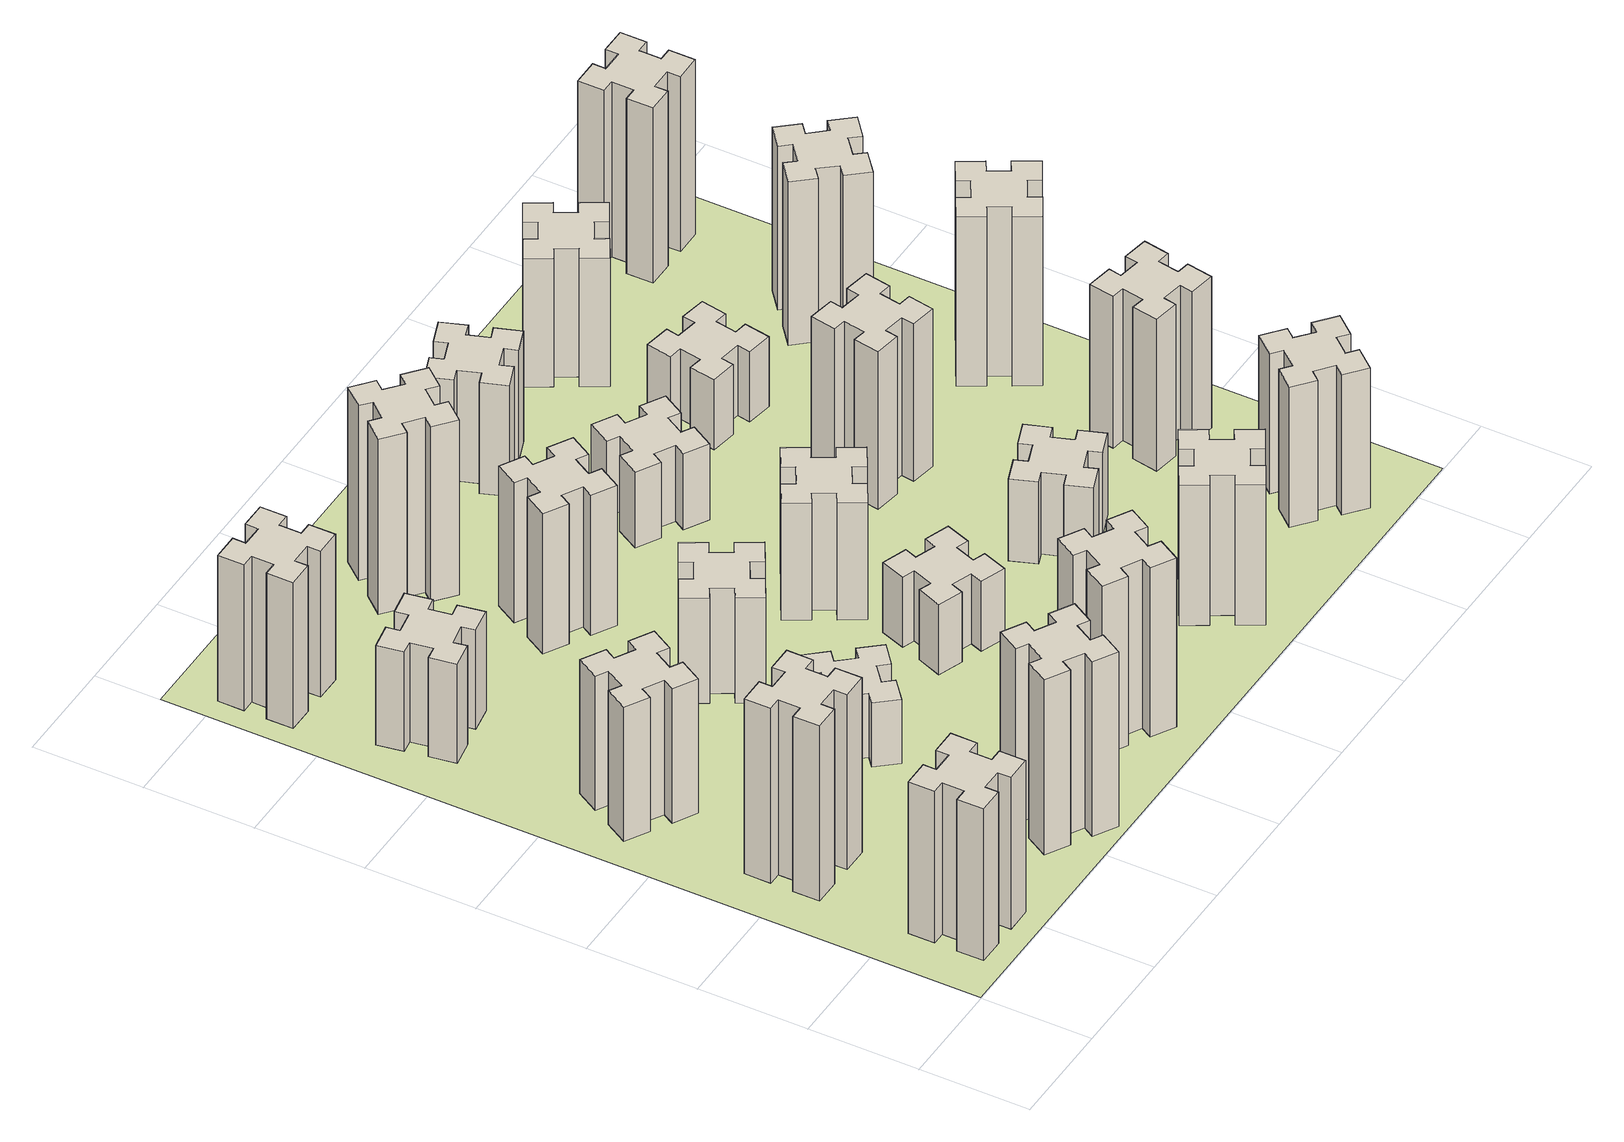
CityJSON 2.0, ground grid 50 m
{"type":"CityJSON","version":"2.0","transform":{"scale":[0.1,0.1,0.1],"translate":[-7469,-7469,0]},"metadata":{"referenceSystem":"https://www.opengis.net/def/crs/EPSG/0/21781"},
"CityObjects":{
"building1":{"type":"Building","attributes":{"class":"1000","function":"1000","usage":"1000","yearOfConstruction":2016,"roofType":"1000","measuredHeight":78,"storeysAboveGround":30,"storeysBelowGround":0},"geometry":[{"type":"Solid","lod":"1","boundaries":[[[[0,1,2,3,4,5,6,7,8,9,10,11,12,13,14,15,16,17,18,19]],[[17,16,20,21]],[[16,15,22,20]],[[15,14,23,22]],[[14,13,24,23]],[[13,12,25,24]],[[12,11,26,25]],[[11,10,27,26]],[[10,9,28,27]],[[9,8,29,28]],[[8,7,30,29]],[[7,6,31,30]],[[6,5,32,31]],[[5,4,33,32]],[[4,3,34,33]],[[3,2,35,34]],[[2,1,36,35]],[[1,0,37,36]],[[0,19,38,37]],[[19,18,39,38]],[[18,17,21,39]],[[24,25,26,27,28,29,30,31,32,33,34,35,36,37,38,39,21,20,22,23]]]]}]},
"building2":{"type":"Building","attributes":{"class":"1000","function":"1000","usage":"1000","yearOfConstruction":2016,"roofType":"1000","measuredHeight":90,"storeysAboveGround":30,"storeysBelowGround":0},"geometry":[{"type":"Solid","lod":"1","boundaries":[[[[40,41,42,43,44,45,46,47,48,49,50,51,52,53,54,55,56,57,58,59]],[[57,56,60,61]],[[56,55,62,60]],[[55,54,63,62]],[[54,53,64,63]],[[53,52,65,64]],[[52,51,66,65]],[[51,50,67,66]],[[50,49,68,67]],[[49,48,69,68]],[[48,47,70,69]],[[47,46,71,70]],[[46,45,72,71]],[[45,44,73,72]],[[44,43,74,73]],[[43,42,75,74]],[[42,41,76,75]],[[41,40,77,76]],[[40,59,78,77]],[[59,58,79,78]],[[58,57,61,79]],[[64,65,66,67,68,69,70,71,72,73,74,75,76,77,78,79,61,60,62,63]]]]}]},
"building3":{"type":"Building","attributes":{"class":"1000","function":"1000","usage":"1000","yearOfConstruction":2016,"roofType":"1000","measuredHeight":69,"storeysAboveGround":30,"storeysBelowGround":0},"geometry":[{"type":"Solid","lod":"1","boundaries":[[[[80,81,82,83,84,85,86,87,88,89,90,91,92,93,94,95,96,97,98,99]],[[97,96,100,101]],[[96,95,102,100]],[[95,94,103,102]],[[94,93,104,103]],[[93,92,105,104]],[[92,91,106,105]],[[91,90,107,106]],[[90,89,108,107]],[[89,88,109,108]],[[88,87,110,109]],[[87,86,111,110]],[[86,85,112,111]],[[85,84,113,112]],[[84,83,114,113]],[[83,82,115,114]],[[82,81,116,115]],[[81,80,117,116]],[[80,99,118,117]],[[99,98,119,118]],[[98,97,101,119]],[[104,105,106,107,108,109,110,111,112,113,114,115,116,117,118,119,101,100,102,103]]]]}]},
"building4":{"type":"Building","attributes":{"class":"1000","function":"1000","usage":"1000","yearOfConstruction":2016,"roofType":"1000","measuredHeight":51,"storeysAboveGround":30,"storeysBelowGround":0},"geometry":[{"type":"Solid","lod":"1","boundaries":[[[[120,121,122,123,124,125,126,127,128,129,130,131,132,133,134,135,136,137,138,139]],[[137,136,140,141]],[[136,135,142,140]],[[135,134,143,142]],[[134,133,144,143]],[[133,132,145,144]],[[132,131,146,145]],[[131,130,147,146]],[[130,129,148,147]],[[129,128,149,148]],[[128,127,150,149]],[[127,126,151,150]],[[126,125,152,151]],[[125,124,153,152]],[[124,123,154,153]],[[123,122,155,154]],[[122,121,156,155]],[[121,120,157,156]],[[120,139,158,157]],[[139,138,159,158]],[[138,137,141,159]],[[144,145,146,147,148,149,150,151,152,153,154,155,156,157,158,159,141,140,142,143]]]]}]},
"building5":{"type":"Building","attributes":{"class":"1000","function":"1000","usage":"1000","yearOfConstruction":2016,"roofType":"1000","measuredHeight":90,"storeysAboveGround":30,"storeysBelowGround":0},"geometry":[{"type":"Solid","lod":"1","boundaries":[[[[160,161,162,163,164,165,166,167,168,169,170,171,172,173,174,175,176,177,178,179]],[[177,176,180,181]],[[176,175,182,180]],[[175,174,183,182]],[[174,173,184,183]],[[173,172,185,184]],[[172,171,186,185]],[[171,170,187,186]],[[170,169,188,187]],[[169,168,189,188]],[[168,167,190,189]],[[167,166,191,190]],[[166,165,192,191]],[[165,164,193,192]],[[164,163,194,193]],[[163,162,195,194]],[[162,161,196,195]],[[161,160,197,196]],[[160,179,198,197]],[[179,178,199,198]],[[178,177,181,199]],[[184,185,186,187,188,189,190,191,192,193,194,195,196,197,198,199,181,180,182,183]]]]}]},
"building6":{"type":"Building","attributes":{"class":"1000","function":"1000","usage":"1000","yearOfConstruction":2016,"roofType":"1000","measuredHeight":75,"storeysAboveGround":30,"storeysBelowGround":0},"geometry":[{"type":"Solid","lod":"1","boundaries":[[[[200,201,202,203,204,205,206,207,208,209,210,211,212,213,214,215,216,217,218,219]],[[217,216,220,221]],[[216,215,222,220]],[[215,214,223,222]],[[214,213,224,223]],[[213,212,225,224]],[[212,211,226,225]],[[211,210,227,226]],[[210,209,228,227]],[[209,208,229,228]],[[208,207,230,229]],[[207,206,231,230]],[[206,205,232,231]],[[205,204,233,232]],[[204,203,234,233]],[[203,202,235,234]],[[202,201,236,235]],[[201,200,237,236]],[[200,219,238,237]],[[219,218,239,238]],[[218,217,221,239]],[[224,225,226,227,228,229,230,231,232,233,234,235,236,237,238,239,221,220,222,223]]]]}]},
"building7":{"type":"Building","attributes":{"class":"1000","function":"1000","usage":"1000","yearOfConstruction":2016,"roofType":"1000","measuredHeight":33,"storeysAboveGround":30,"storeysBelowGround":0},"geometry":[{"type":"Solid","lod":"1","boundaries":[[[[240,241,242,243,244,245,246,247,248,249,250,251,252,253,254,255,256,257,258,259]],[[257,256,260,261]],[[256,255,262,260]],[[255,254,263,262]],[[254,253,264,263]],[[253,252,265,264]],[[252,251,266,265]],[[251,250,267,266]],[[250,249,268,267]],[[249,248,269,268]],[[248,247,270,269]],[[247,246,271,270]],[[246,245,272,271]],[[245,244,273,272]],[[244,243,274,273]],[[243,242,275,274]],[[242,241,276,275]],[[241,240,277,276]],[[240,259,278,277]],[[259,258,279,278]],[[258,257,261,279]],[[264,265,266,267,268,269,270,271,272,273,274,275,276,277,278,279,261,260,262,263]]]]}]},
"building8":{"type":"Building","attributes":{"class":"1000","function":"1000","usage":"1000","yearOfConstruction":2016,"roofType":"1000","measuredHeight":54,"storeysAboveGround":30,"storeysBelowGround":0},"geometry":[{"type":"Solid","lod":"1","boundaries":[[[[280,281,282,283,284,285,286,287,288,289,290,291,292,293,294,295,296,297,298,299]],[[297,296,300,301]],[[296,295,302,300]],[[295,294,303,302]],[[294,293,304,303]],[[293,292,305,304]],[[292,291,306,305]],[[291,290,307,306]],[[290,289,308,307]],[[289,288,309,308]],[[288,287,310,309]],[[287,286,311,310]],[[286,285,312,311]],[[285,284,313,312]],[[284,283,314,313]],[[283,282,315,314]],[[282,281,316,315]],[[281,280,317,316]],[[280,299,318,317]],[[299,298,319,318]],[[298,297,301,319]],[[304,305,306,307,308,309,310,311,312,313,314,315,316,317,318,319,301,300,302,303]]]]}]},
"building9":{"type":"Building","attributes":{"class":"1000","function":"1000","usage":"1000","yearOfConstruction":2016,"roofType":"1000","measuredHeight":87,"storeysAboveGround":30,"storeysBelowGround":0},"geometry":[{"type":"Solid","lod":"1","boundaries":[[[[320,321,322,323,324,325,326,327,328,329,330,331,332,333,334,335,336,337,338,339]],[[337,336,340,341]],[[336,335,342,340]],[[335,334,343,342]],[[334,333,344,343]],[[333,332,345,344]],[[332,331,346,345]],[[331,330,347,346]],[[330,329,348,347]],[[329,328,349,348]],[[328,327,350,349]],[[327,326,351,350]],[[326,325,352,351]],[[325,324,353,352]],[[324,323,354,353]],[[323,322,355,354]],[[322,321,356,355]],[[321,320,357,356]],[[320,339,358,357]],[[339,338,359,358]],[[338,337,341,359]],[[344,345,346,347,348,349,350,351,352,353,354,355,356,357,358,359,341,340,342,343]]]]}]},
"building10":{"type":"Building","attributes":{"class":"1000","function":"1000","usage":"1000","yearOfConstruction":2016,"roofType":"1000","measuredHeight":72,"storeysAboveGround":30,"storeysBelowGround":0},"geometry":[{"type":"Solid","lod":"1","boundaries":[[[[360,361,362,363,364,365,366,367,368,369,370,371,372,373,374,375,376,377,378,379]],[[377,376,380,381]],[[376,375,382,380]],[[375,374,383,382]],[[374,373,384,383]],[[373,372,385,384]],[[372,371,386,385]],[[371,370,387,386]],[[370,369,388,387]],[[369,368,389,388]],[[368,367,390,389]],[[367,366,391,390]],[[366,365,392,391]],[[365,364,393,392]],[[364,363,394,393]],[[363,362,395,394]],[[362,361,396,395]],[[361,360,397,396]],[[360,379,398,397]],[[379,378,399,398]],[[378,377,381,399]],[[384,385,386,387,388,389,390,391,392,393,394,395,396,397,398,399,381,380,382,383]]]]}]},
"building11":{"type":"Building","attributes":{"class":"1000","function":"1000","usage":"1000","yearOfConstruction":2016,"roofType":"1000","measuredHeight":90,"storeysAboveGround":30,"storeysBelowGround":0},"geometry":[{"type":"Solid","lod":"1","boundaries":[[[[400,401,402,403,404,405,406,407,408,409,410,411,412,413,414,415,416,417,418,419]],[[417,416,420,421]],[[416,415,422,420]],[[415,414,423,422]],[[414,413,424,423]],[[413,412,425,424]],[[412,411,426,425]],[[411,410,427,426]],[[410,409,428,427]],[[409,408,429,428]],[[408,407,430,429]],[[407,406,431,430]],[[406,405,432,431]],[[405,404,433,432]],[[404,403,434,433]],[[403,402,435,434]],[[402,401,436,435]],[[401,400,437,436]],[[400,419,438,437]],[[419,418,439,438]],[[418,417,421,439]],[[424,425,426,427,428,429,430,431,432,433,434,435,436,437,438,439,421,420,422,423]]]]}]},
"building12":{"type":"Building","attributes":{"class":"1000","function":"1000","usage":"1000","yearOfConstruction":2016,"roofType":"1000","measuredHeight":36,"storeysAboveGround":30,"storeysBelowGround":0},"geometry":[{"type":"Solid","lod":"1","boundaries":[[[[440,441,442,443,444,445,446,447,448,449,450,451,452,453,454,455,456,457,458,459]],[[457,456,460,461]],[[456,455,462,460]],[[455,454,463,462]],[[454,453,464,463]],[[453,452,465,464]],[[452,451,466,465]],[[451,450,467,466]],[[450,449,468,467]],[[449,448,469,468]],[[448,447,470,469]],[[447,446,471,470]],[[446,445,472,471]],[[445,444,473,472]],[[444,443,474,473]],[[443,442,475,474]],[[442,441,476,475]],[[441,440,477,476]],[[440,459,478,477]],[[459,458,479,478]],[[458,457,461,479]],[[464,465,466,467,468,469,470,471,472,473,474,475,476,477,478,479,461,460,462,463]]]]}]},
"building13":{"type":"Building","attributes":{"class":"1000","function":"1000","usage":"1000","yearOfConstruction":2016,"roofType":"1000","measuredHeight":60,"storeysAboveGround":30,"storeysBelowGround":0},"geometry":[{"type":"Solid","lod":"1","boundaries":[[[[480,481,482,483,484,485,486,487,488,489,490,491,492,493,494,495,496,497,498,499]],[[497,496,500,501]],[[496,495,502,500]],[[495,494,503,502]],[[494,493,504,503]],[[493,492,505,504]],[[492,491,506,505]],[[491,490,507,506]],[[490,489,508,507]],[[489,488,509,508]],[[488,487,510,509]],[[487,486,511,510]],[[486,485,512,511]],[[485,484,513,512]],[[484,483,514,513]],[[483,482,515,514]],[[482,481,516,515]],[[481,480,517,516]],[[480,499,518,517]],[[499,498,519,518]],[[498,497,501,519]],[[504,505,506,507,508,509,510,511,512,513,514,515,516,517,518,519,501,500,502,503]]]]}]},
"building14":{"type":"Building","attributes":{"class":"1000","function":"1000","usage":"1000","yearOfConstruction":2016,"roofType":"1000","measuredHeight":72,"storeysAboveGround":30,"storeysBelowGround":0},"geometry":[{"type":"Solid","lod":"1","boundaries":[[[[520,521,522,523,524,525,526,527,528,529,530,531,532,533,534,535,536,537,538,539]],[[537,536,540,541]],[[536,535,542,540]],[[535,534,543,542]],[[534,533,544,543]],[[533,532,545,544]],[[532,531,546,545]],[[531,530,547,546]],[[530,529,548,547]],[[529,528,549,548]],[[528,527,550,549]],[[527,526,551,550]],[[526,525,552,551]],[[525,524,553,552]],[[524,523,554,553]],[[523,522,555,554]],[[522,521,556,555]],[[521,520,557,556]],[[520,539,558,557]],[[539,538,559,558]],[[538,537,541,559]],[[544,545,546,547,548,549,550,551,552,553,554,555,556,557,558,559,541,540,542,543]]]]}]},
"building15":{"type":"Building","attributes":{"class":"1000","function":"1000","usage":"1000","yearOfConstruction":2016,"roofType":"1000","measuredHeight":39,"storeysAboveGround":30,"storeysBelowGround":0},"geometry":[{"type":"Solid","lod":"1","boundaries":[[[[560,561,562,563,564,565,566,567,568,569,570,571,572,573,574,575,576,577,578,579]],[[577,576,580,581]],[[576,575,582,580]],[[575,574,583,582]],[[574,573,584,583]],[[573,572,585,584]],[[572,571,586,585]],[[571,570,587,586]],[[570,569,588,587]],[[569,568,589,588]],[[568,567,590,589]],[[567,566,591,590]],[[566,565,592,591]],[[565,564,593,592]],[[564,563,594,593]],[[563,562,595,594]],[[562,561,596,595]],[[561,560,597,596]],[[560,579,598,597]],[[579,578,599,598]],[[578,577,581,599]],[[584,585,586,587,588,589,590,591,592,593,594,595,596,597,598,599,581,580,582,583]]]]}]},
"building16":{"type":"Building","attributes":{"class":"1000","function":"1000","usage":"1000","yearOfConstruction":2016,"roofType":"1000","measuredHeight":57,"storeysAboveGround":30,"storeysBelowGround":0},"geometry":[{"type":"Solid","lod":"1","boundaries":[[[[600,601,602,603,604,605,606,607,608,609,610,611,612,613,614,615,616,617,618,619]],[[617,616,620,621]],[[616,615,622,620]],[[615,614,623,622]],[[614,613,624,623]],[[613,612,625,624]],[[612,611,626,625]],[[611,610,627,626]],[[610,609,628,627]],[[609,608,629,628]],[[608,607,630,629]],[[607,606,631,630]],[[606,605,632,631]],[[605,604,633,632]],[[604,603,634,633]],[[603,602,635,634]],[[602,601,636,635]],[[601,600,637,636]],[[600,619,638,637]],[[619,618,639,638]],[[618,617,621,639]],[[624,625,626,627,628,629,630,631,632,633,634,635,636,637,638,639,621,620,622,623]]]]}]},
"building17":{"type":"Building","attributes":{"class":"1000","function":"1000","usage":"1000","yearOfConstruction":2016,"roofType":"1000","measuredHeight":42,"storeysAboveGround":30,"storeysBelowGround":0},"geometry":[{"type":"Solid","lod":"1","boundaries":[[[[640,641,642,643,644,645,646,647,648,649,650,651,652,653,654,655,656,657,658,659]],[[657,656,660,661]],[[656,655,662,660]],[[655,654,663,662]],[[654,653,664,663]],[[653,652,665,664]],[[652,651,666,665]],[[651,650,667,666]],[[650,649,668,667]],[[649,648,669,668]],[[648,647,670,669]],[[647,646,671,670]],[[646,645,672,671]],[[645,644,673,672]],[[644,643,674,673]],[[643,642,675,674]],[[642,641,676,675]],[[641,640,677,676]],[[640,659,678,677]],[[659,658,679,678]],[[658,657,661,679]],[[664,665,666,667,668,669,670,671,672,673,674,675,676,677,678,679,661,660,662,663]]]]}]},
"building18":{"type":"Building","attributes":{"class":"1000","function":"1000","usage":"1000","yearOfConstruction":2016,"roofType":"1000","measuredHeight":81,"storeysAboveGround":30,"storeysBelowGround":0},"geometry":[{"type":"Solid","lod":"1","boundaries":[[[[680,681,682,683,684,685,686,687,688,689,690,691,692,693,694,695,696,697,698,699]],[[697,696,700,701]],[[696,695,702,700]],[[695,694,703,702]],[[694,693,704,703]],[[693,692,705,704]],[[692,691,706,705]],[[691,690,707,706]],[[690,689,708,707]],[[689,688,709,708]],[[688,687,710,709]],[[687,686,711,710]],[[686,685,712,711]],[[685,684,713,712]],[[684,683,714,713]],[[683,682,715,714]],[[682,681,716,715]],[[681,680,717,716]],[[680,699,718,717]],[[699,698,719,718]],[[698,697,701,719]],[[704,705,706,707,708,709,710,711,712,713,714,715,716,717,718,719,701,700,702,703]]]]}]},
"building19":{"type":"Building","attributes":{"class":"1000","function":"1000","usage":"1000","yearOfConstruction":2016,"roofType":"1000","measuredHeight":36,"storeysAboveGround":30,"storeysBelowGround":0},"geometry":[{"type":"Solid","lod":"1","boundaries":[[[[720,721,722,723,724,725,726,727,728,729,730,731,732,733,734,735,736,737,738,739]],[[737,736,740,741]],[[736,735,742,740]],[[735,734,743,742]],[[734,733,744,743]],[[733,732,745,744]],[[732,731,746,745]],[[731,730,747,746]],[[730,729,748,747]],[[729,728,749,748]],[[728,727,750,749]],[[727,726,751,750]],[[726,725,752,751]],[[725,724,753,752]],[[724,723,754,753]],[[723,722,755,754]],[[722,721,756,755]],[[721,720,757,756]],[[720,739,758,757]],[[739,738,759,758]],[[738,737,741,759]],[[744,745,746,747,748,749,750,751,752,753,754,755,756,757,758,759,741,740,742,743]]]]}]},
"building20":{"type":"Building","attributes":{"class":"1000","function":"1000","usage":"1000","yearOfConstruction":2016,"roofType":"1000","measuredHeight":72,"storeysAboveGround":30,"storeysBelowGround":0},"geometry":[{"type":"Solid","lod":"1","boundaries":[[[[760,761,762,763,764,765,766,767,768,769,770,771,772,773,774,775,776,777,778,779]],[[777,776,780,781]],[[776,775,782,780]],[[775,774,783,782]],[[774,773,784,783]],[[773,772,785,784]],[[772,771,786,785]],[[771,770,787,786]],[[770,769,788,787]],[[769,768,789,788]],[[768,767,790,789]],[[767,766,791,790]],[[766,765,792,791]],[[765,764,793,792]],[[764,763,794,793]],[[763,762,795,794]],[[762,761,796,795]],[[761,760,797,796]],[[760,779,798,797]],[[779,778,799,798]],[[778,777,781,799]],[[784,785,786,787,788,789,790,791,792,793,794,795,796,797,798,799,781,780,782,783]]]]}]},
"building21":{"type":"Building","attributes":{"class":"1000","function":"1000","usage":"1000","yearOfConstruction":2016,"roofType":"1000","measuredHeight":66,"storeysAboveGround":30,"storeysBelowGround":0},"geometry":[{"type":"Solid","lod":"1","boundaries":[[[[800,801,802,803,804,805,806,807,808,809,810,811,812,813,814,815,816,817,818,819]],[[817,816,820,821]],[[816,815,822,820]],[[815,814,823,822]],[[814,813,824,823]],[[813,812,825,824]],[[812,811,826,825]],[[811,810,827,826]],[[810,809,828,827]],[[809,808,829,828]],[[808,807,830,829]],[[807,806,831,830]],[[806,805,832,831]],[[805,804,833,832]],[[804,803,834,833]],[[803,802,835,834]],[[802,801,836,835]],[[801,800,837,836]],[[800,819,838,837]],[[819,818,839,838]],[[818,817,821,839]],[[824,825,826,827,828,829,830,831,832,833,834,835,836,837,838,839,821,820,822,823]]]]}]},
"building22":{"type":"Building","attributes":{"class":"1000","function":"1000","usage":"1000","yearOfConstruction":2016,"roofType":"1000","measuredHeight":78,"storeysAboveGround":30,"storeysBelowGround":0},"geometry":[{"type":"Solid","lod":"1","boundaries":[[[[840,841,842,843,844,845,846,847,848,849,850,851,852,853,854,855,856,857,858,859]],[[857,856,860,861]],[[856,855,862,860]],[[855,854,863,862]],[[854,853,864,863]],[[853,852,865,864]],[[852,851,866,865]],[[851,850,867,866]],[[850,849,868,867]],[[849,848,869,868]],[[848,847,870,869]],[[847,846,871,870]],[[846,845,872,871]],[[845,844,873,872]],[[844,843,874,873]],[[843,842,875,874]],[[842,841,876,875]],[[841,840,877,876]],[[840,859,878,877]],[[859,858,879,878]],[[858,857,861,879]],[[864,865,866,867,868,869,870,871,872,873,874,875,876,877,878,879,861,860,862,863]]]]}]},
"building23":{"type":"Building","attributes":{"class":"1000","function":"1000","usage":"1000","yearOfConstruction":2016,"roofType":"1000","measuredHeight":87,"storeysAboveGround":30,"storeysBelowGround":0},"geometry":[{"type":"Solid","lod":"1","boundaries":[[[[880,881,882,883,884,885,886,887,888,889,890,891,892,893,894,895,896,897,898,899]],[[897,896,900,901]],[[896,895,902,900]],[[895,894,903,902]],[[894,893,904,903]],[[893,892,905,904]],[[892,891,906,905]],[[891,890,907,906]],[[890,889,908,907]],[[889,888,909,908]],[[888,887,910,909]],[[887,886,911,910]],[[886,885,912,911]],[[885,884,913,912]],[[884,883,914,913]],[[883,882,915,914]],[[882,881,916,915]],[[881,880,917,916]],[[880,899,918,917]],[[899,898,919,918]],[[898,897,901,919]],[[904,905,906,907,908,909,910,911,912,913,914,915,916,917,918,919,901,900,902,903]]]]}]},
"building24":{"type":"Building","attributes":{"class":"1000","function":"1000","usage":"1000","yearOfConstruction":2016,"roofType":"1000","measuredHeight":84,"storeysAboveGround":30,"storeysBelowGround":0},"geometry":[{"type":"Solid","lod":"1","boundaries":[[[[920,921,922,923,924,925,926,927,928,929,930,931,932,933,934,935,936,937,938,939]],[[937,936,940,941]],[[936,935,942,940]],[[935,934,943,942]],[[934,933,944,943]],[[933,932,945,944]],[[932,931,946,945]],[[931,930,947,946]],[[930,929,948,947]],[[929,928,949,948]],[[928,927,950,949]],[[927,926,951,950]],[[926,925,952,951]],[[925,924,953,952]],[[924,923,954,953]],[[923,922,955,954]],[[922,921,956,955]],[[921,920,957,956]],[[920,939,958,957]],[[939,938,959,958]],[[938,937,941,959]],[[944,945,946,947,948,949,950,951,952,953,954,955,956,957,958,959,941,940,942,943]]]]}]},
"building25":{"type":"Building","attributes":{"class":"1000","function":"1000","usage":"1000","yearOfConstruction":2016,"roofType":"1000","measuredHeight":90,"storeysAboveGround":30,"storeysBelowGround":0},"geometry":[{"type":"Solid","lod":"1","boundaries":[[[[960,961,962,963,964,965,966,967,968,969,970,971,972,973,974,975,976,977,978,979]],[[977,976,980,981]],[[976,975,982,980]],[[975,974,983,982]],[[974,973,984,983]],[[973,972,985,984]],[[972,971,986,985]],[[971,970,987,986]],[[970,969,988,987]],[[969,968,989,988]],[[968,967,990,989]],[[967,966,991,990]],[[966,965,992,991]],[[965,964,993,992]],[[964,963,994,993]],[[963,962,995,994]],[[962,961,996,995]],[[961,960,997,996]],[[960,979,998,997]],[[979,978,999,998]],[[978,977,981,999]],[[984,985,986,987,988,989,990,991,992,993,994,995,996,997,998,999,981,980,982,983]]]]}]},
"landuse1":{"type":"LandUse","attributes":{"name":"plot1","function":"1010"},"geometry":[{"type":"MultiSurface","lod":"1","boundaries":[[[1000,1001,1002,1003]]]}]}
},
"vertices":[
[265,325,0],[265,225,0],[205,225,0],[205,105,0],[325,105,0],[325,165,0],[425,165,0],[425,105,0],[545,105,0],[545,225,0],[485,225,0],[485,325,0],[545,325,0],[545,445,0],[425,445,0],[425,385,0],[325,385,0],[325,445,0],[205,445,0],[205,325,0],[325,385,780],[325,445,780],[425,385,780],[425,445,780],[545,445,780],[545,325,780],[485,325,780],[485,225,780],[545,225,780],[545,105,780],[425,105,780],[425,165,780],[325,165,780],[325,105,780],[205,105,780],[205,225,780],[265,225,780],[265,325,780],[205,325,780],[205,445,780],
[265,1065,0],[265,965,0],[205,965,0],[205,845,0],[325,845,0],[325,905,0],[425,905,0],[425,845,0],[545,845,0],[545,965,0],[485,965,0],[485,1065,0],[545,1065,0],[545,1185,0],[425,1185,0],[425,1125,0],[325,1125,0],[325,1185,0],[205,1185,0],[205,1065,0],[325,1125,900],[325,1185,900],[425,1125,900],[425,1185,900],[545,1185,900],[545,1065,900],[485,1065,900],[485,965,900],[545,965,900],[545,845,900],[425,845,900],[425,905,900],[325,905,900],[325,845,900],[205,845,900],[205,965,900],[265,965,900],[265,1065,900],[205,1065,900],[205,1185,900],
[474,1826,0],[387,1876,0],[417,1928,0],[313,1988,0],[253,1884,0],[305,1854,0],[255,1767,0],[203,1797,0],[143,1693,0],[247,1633,0],[277,1685,0],[364,1635,0],[334,1583,0],[438,1523,0],[498,1627,0],[446,1657,0],[496,1744,0],[548,1714,0],[608,1818,0],[504,1878,0],[496,1744,690],[548,1714,690],[446,1657,690],[498,1627,690],[438,1523,690],[334,1583,690],[364,1635,690],[277,1685,690],[247,1633,690],[143,1693,690],[203,1797,690],[255,1767,690],[305,1854,690],[253,1884,690],[313,1988,690],[417,1928,690],[387,1876,690],[474,1826,690],[504,1878,690],[608,1818,690],
[405,2812,0],[307,2795,0],[297,2854,0],[178,2833,0],[199,2715,0],[258,2725,0],[276,2627,0],[217,2617,0],[237,2498,0],[356,2519,0],[345,2578,0],[444,2596,0],[454,2537,0],[572,2557,0],[551,2676,0],[492,2665,0],[475,2764,0],[534,2774,0],[513,2892,0],[395,2871,0],[475,2764,510],[534,2774,510],[492,2665,510],[551,2676,510],[572,2557,510],[454,2537,510],[444,2596,510],[345,2578,510],[356,2519,510],[237,2498,510],[217,2617,510],[276,2627,510],[258,2725,510],[199,2715,510],[178,2833,510],[297,2854,510],[307,2795,510],[405,2812,510],[395,2871,510],[513,2892,510],
[1214,346,0],[1127,396,0],[1157,448,0],[1053,508,0],[993,404,0],[1045,374,0],[995,287,0],[943,317,0],[883,213,0],[987,153,0],[1017,205,0],[1104,155,0],[1074,103,0],[1178,43,0],[1238,147,0],[1186,177,0],[1236,264,0],[1288,234,0],[1348,338,0],[1244,398,0],[1236,264,900],[1288,234,900],[1186,177,900],[1238,147,900],[1178,43,900],[1074,103,900],[1104,155,900],[1017,205,900],[987,153,900],[883,213,900],[943,317,900],[995,287,900],[1045,374,900],[993,404,900],[1053,508,900],[1157,448,900],[1127,396,900],[1214,346,900],[1244,398,900],[1348,338,900],
[225,3225,0],[325,3225,0],[325,3165,0],[445,3165,0],[445,3285,0],[385,3285,0],[385,3385,0],[445,3385,0],[445,3505,0],[325,3505,0],[325,3445,0],[225,3445,0],[225,3505,0],[105,3505,0],[105,3385,0],[165,3385,0],[165,3285,0],[105,3285,0],[105,3165,0],[225,3165,0],[165,3285,750],[105,3285,750],[165,3385,750],[105,3385,750],[105,3505,750],[225,3505,750],[225,3445,750],[325,3445,750],[325,3505,750],[445,3505,750],[445,3385,750],[385,3385,750],[385,3285,750],[445,3285,750],[445,3165,750],[325,3165,750],[325,3225,750],[225,3225,750],[225,3165,750],[105,3165,750],
[1083,1332,0],[1006,1267,0],[968,1313,0],[876,1236,0],[953,1144,0],[999,1183,0],[1063,1106,0],[1017,1068,0],[1094,976,0],[1186,1053,0],[1148,1099,0],[1224,1163,0],[1263,1117,0],[1355,1194,0],[1278,1286,0],[1232,1248,0],[1167,1324,0],[1213,1363,0],[1136,1455,0],[1044,1378,0],[1167,1324,330],[1213,1363,330],[1232,1248,330],[1278,1286,330],[1355,1194,330],[1263,1117,330],[1224,1163,330],[1148,1099,330],[1186,1053,330],[1094,976,330],[1017,1068,330],[1063,1106,330],[999,1183,330],[953,1144,330],[876,1236,330],[968,1313,330],[1006,1267,330],[1083,1332,330],[1044,1378,330],[1136,1455,330],
[1336,1867,0],[1286,1954,0],[1338,1984,0],[1278,2088,0],[1174,2028,0],[1204,1976,0],[1117,1926,0],[1087,1978,0],[983,1918,0],[1043,1814,0],[1095,1844,0],[1145,1757,0],[1093,1727,0],[1153,1623,0],[1257,1683,0],[1227,1735,0],[1314,1785,0],[1344,1733,0],[1448,1793,0],[1388,1897,0],[1314,1785,540],[1344,1733,540],[1227,1735,540],[1257,1683,540],[1153,1623,540],[1093,1727,540],[1145,1757,540],[1095,1844,540],[1043,1814,540],[983,1918,540],[1087,1978,540],[1117,1926,540],[1204,1976,540],[1174,2028,540],[1278,2088,540],[1338,1984,540],[1286,1954,540],[1336,1867,540],[1388,1897,540],[1448,1793,540],
[1657,305,0],[1744,255,0],[1714,203,0],[1818,143,0],[1878,247,0],[1826,277,0],[1876,364,0],[1928,334,0],[1988,438,0],[1884,498,0],[1854,446,0],[1767,496,0],[1797,548,0],[1693,608,0],[1633,504,0],[1685,474,0],[1635,387,0],[1583,417,0],[1523,313,0],[1627,253,0],[1635,387,870],[1583,417,870],[1685,474,870],[1633,504,870],[1693,608,870],[1797,548,870],[1767,496,870],[1854,446,870],[1884,498,870],[1988,438,870],[1928,334,870],[1876,364,870],[1826,277,870],[1878,247,870],[1818,143,870],[1714,203,870],[1744,255,870],[1657,305,870],[1627,253,870],[1523,313,870],
[1314,2666,0],[1227,2716,0],[1257,2768,0],[1153,2828,0],[1093,2724,0],[1145,2694,0],[1095,2607,0],[1043,2637,0],[983,2533,0],[1087,2473,0],[1117,2525,0],[1204,2475,0],[1174,2423,0],[1278,2363,0],[1338,2467,0],[1286,2497,0],[1336,2584,0],[1388,2554,0],[1448,2658,0],[1344,2718,0],[1336,2584,720],[1388,2554,720],[1286,2497,720],[1338,2467,720],[1278,2363,720],[1174,2423,720],[1204,2475,720],[1117,2525,720],[1087,2473,720],[983,2533,720],[1043,2637,720],[1095,2607,720],[1145,2694,720],[1093,2724,720],[1153,2828,720],[1257,2768,720],[1227,2716,720],[1314,2666,720],[1344,2718,720],[1448,2658,720],
[1006,3183,0],[1083,3119,0],[1044,3073,0],[1136,2996,0],[1213,3088,0],[1167,3126,0],[1232,3203,0],[1278,3164,0],[1355,3256,0],[1263,3333,0],[1224,3287,0],[1148,3352,0],[1186,3398,0],[1094,3475,0],[1017,3383,0],[1063,3344,0],[999,3268,0],[953,3306,0],[876,3214,0],[968,3137,0],[999,3268,900],[953,3306,900],[1063,3344,900],[1017,3383,900],[1094,3475,900],[1186,3398,900],[1148,3352,900],[1224,3287,900],[1263,3333,900],[1355,3256,900],[1278,3164,900],[1232,3203,900],[1167,3126,900],[1213,3088,900],[1136,2996,900],[1044,3073,900],[1083,3119,900],[1006,3183,900],[968,3137,900],[876,3214,900],
[1771,1129,0],[1865,1095,0],[1844,1039,0],[1957,997,0],[1998,1110,0],[1942,1131,0],[1976,1225,0],[2032,1204,0],[2073,1317,0],[1960,1358,0],[1940,1302,0],[1846,1336,0],[1867,1392,0],[1754,1433,0],[1713,1320,0],[1769,1300,0],[1735,1206,0],[1679,1227,0],[1637,1114,0],[1750,1073,0],[1735,1206,360],[1679,1227,360],[1769,1300,360],[1713,1320,360],[1754,1433,360],[1867,1392,360],[1846,1336,360],[1940,1302,360],[1960,1358,360],[2073,1317,360],[2032,1204,360],[1976,1225,360],[1942,1131,360],[1998,1110,360],[1957,997,360],[1844,1039,360],[1865,1095,360],[1771,1129,360],[1750,1073,360],[1637,1114,360],
[1976,1767,0],[1926,1854,0],[1978,1884,0],[1918,1988,0],[1814,1928,0],[1844,1876,0],[1757,1826,0],[1727,1878,0],[1623,1818,0],[1683,1714,0],[1735,1744,0],[1785,1657,0],[1733,1627,0],[1793,1523,0],[1897,1583,0],[1867,1635,0],[1954,1685,0],[1984,1633,0],[2088,1693,0],[2028,1797,0],[1954,1685,600],[1984,1633,600],[1867,1635,600],[1897,1583,600],[1793,1523,600],[1733,1627,600],[1785,1657,600],[1735,1744,600],[1683,1714,600],[1623,1818,600],[1727,1878,600],[1757,1826,600],[1844,1876,600],[1814,1928,600],[1918,1988,600],[1978,1884,600],[1926,1854,600],[1976,1767,600],[2028,1797,600],[2088,1693,600],
[2475,364,0],[2525,277,0],[2473,247,0],[2533,143,0],[2637,203,0],[2607,255,0],[2694,305,0],[2724,253,0],[2828,313,0],[2768,417,0],[2716,387,0],[2666,474,0],[2718,504,0],[2658,608,0],[2554,548,0],[2584,496,0],[2497,446,0],[2467,498,0],[2363,438,0],[2423,334,0],[2497,446,720],[2467,498,720],[2584,496,720],[2554,548,720],[2658,608,720],[2718,504,720],[2666,474,720],[2716,387,720],[2768,417,720],[2828,313,720],[2724,253,720],[2694,305,720],[2607,255,720],[2637,203,720],[2533,143,720],[2473,247,720],[2525,277,720],[2475,364,720],[2423,334,720],[2363,438,720],
[2026,2497,0],[2076,2584,0],[2128,2554,0],[2188,2658,0],[2084,2718,0],[2054,2666,0],[1967,2716,0],[1997,2768,0],[1893,2828,0],[1833,2724,0],[1885,2694,0],[1835,2607,0],[1783,2637,0],[1723,2533,0],[1827,2473,0],[1857,2525,0],[1944,2475,0],[1914,2423,0],[2018,2363,0],[2078,2467,0],[1944,2475,390],[1914,2423,390],[1857,2525,390],[1827,2473,390],[1723,2533,390],[1783,2637,390],[1835,2607,390],[1885,2694,390],[1833,2724,390],[1893,2828,390],[1997,2768,390],[1967,2716,390],[2054,2666,390],[2084,2718,390],[2188,2658,390],[2128,2554,390],[2076,2584,390],[2026,2497,390],[2078,2467,390],[2018,2363,390],
[1846,3215,0],[1940,3249,0],[1960,3193,0],[2073,3234,0],[2032,3347,0],[1976,3326,0],[1942,3420,0],[1998,3440,0],[1957,3553,0],[1844,3512,0],[1865,3456,0],[1771,3422,0],[1750,3478,0],[1637,3437,0],[1679,3324,0],[1735,3345,0],[1769,3251,0],[1713,3230,0],[1754,3117,0],[1867,3159,0],[1769,3251,570],[1713,3230,570],[1735,3345,570],[1679,3324,570],[1637,3437,570],[1750,3478,570],[1771,3422,570],[1865,3456,570],[1844,3512,570],[1957,3553,570],[1998,3440,570],[1942,3420,570],[1976,3326,570],[2032,3347,570],[2073,3234,570],[1960,3193,570],[1940,3249,570],[1846,3215,570],[1867,3159,570],[1754,3117,570],
[2716,1106,0],[2682,1200,0],[2738,1220,0],[2697,1333,0],[2584,1292,0],[2605,1236,0],[2511,1202,0],[2490,1258,0],[2377,1217,0],[2419,1104,0],[2475,1125,0],[2509,1031,0],[2453,1010,0],[2494,897,0],[2607,939,0],[2586,995,0],[2680,1029,0],[2700,973,0],[2813,1014,0],[2772,1127,0],[2680,1029,420],[2700,973,420],[2586,995,420],[2607,939,420],[2494,897,420],[2453,1010,420],[2509,1031,420],[2475,1125,420],[2419,1104,420],[2377,1217,420],[2490,1258,420],[2511,1202,420],[2605,1236,420],[2584,1292,420],[2697,1333,420],[2738,1220,420],[2682,1200,420],[2716,1106,420],[2772,1127,420],[2813,1014,420],
[2527,1856,0],[2625,1838,0],[2615,1779,0],[2733,1758,0],[2754,1877,0],[2695,1887,0],[2712,1985,0],[2771,1975,0],[2792,2093,0],[2674,2114,0],[2664,2055,0],[2565,2072,0],[2576,2131,0],[2457,2152,0],[2437,2034,0],[2496,2024,0],[2478,1925,0],[2419,1936,0],[2398,1817,0],[2517,1797,0],[2478,1925,810],[2419,1936,810],[2496,2024,810],[2437,2034,810],[2457,2152,810],[2576,2131,810],[2565,2072,810],[2664,2055,810],[2674,2114,810],[2792,2093,810],[2771,1975,810],[2712,1985,810],[2695,1887,810],[2754,1877,810],[2733,1758,810],[2615,1779,810],[2625,1838,810],[2527,1856,810],[2517,1797,810],[2398,1817,810],
[2664,2795,0],[2565,2812,0],[2576,2871,0],[2457,2892,0],[2437,2774,0],[2496,2764,0],[2478,2665,0],[2419,2676,0],[2398,2557,0],[2517,2537,0],[2527,2596,0],[2625,2578,0],[2615,2519,0],[2733,2498,0],[2754,2617,0],[2695,2627,0],[2712,2725,0],[2771,2715,0],[2792,2833,0],[2674,2854,0],[2712,2725,360],[2771,2715,360],[2695,2627,360],[2754,2617,360],[2733,2498,360],[2615,2519,360],[2625,2578,360],[2527,2596,360],[2517,2537,360],[2398,2557,360],[2419,2676,360],[2478,2665,360],[2496,2764,360],[2437,2774,360],[2457,2892,360],[2576,2871,360],[2565,2812,360],[2664,2795,360],[2674,2854,360],[2792,2833,360],
[3283,484,0],[3219,408,0],[3173,446,0],[3096,354,0],[3188,277,0],[3226,323,0],[3303,259,0],[3264,213,0],[3356,136,0],[3433,228,0],[3387,266,0],[3452,343,0],[3498,304,0],[3575,396,0],[3483,473,0],[3444,427,0],[3368,492,0],[3406,538,0],[3314,615,0],[3237,523,0],[3368,492,720],[3406,538,720],[3444,427,720],[3483,473,720],[3575,396,720],[3498,304,720],[3452,343,720],[3387,266,720],[3433,228,720],[3356,136,720],[3264,213,720],[3303,259,720],[3226,323,720],[3188,277,720],[3096,354,720],[3173,446,720],[3219,408,720],[3283,484,720],[3237,523,720],[3314,615,720],
[2716,3347,0],[2666,3434,0],[2718,3464,0],[2658,3568,0],[2554,3508,0],[2584,3456,0],[2497,3406,0],[2467,3458,0],[2363,3398,0],[2423,3294,0],[2475,3324,0],[2525,3237,0],[2473,3207,0],[2533,3103,0],[2637,3163,0],[2607,3215,0],[2694,3265,0],[2724,3213,0],[2828,3273,0],[2768,3377,0],[2694,3265,660],[2724,3213,660],[2607,3215,660],[2637,3163,660],[2533,3103,660],[2473,3207,660],[2525,3237,660],[2475,3324,660],[2423,3294,660],[2363,3398,660],[2467,3458,660],[2497,3406,660],[2584,3456,660],[2554,3508,660],[2658,3568,660],[2718,3464,660],[2666,3434,660],[2716,3347,660],[2768,3377,660],[2828,3273,660],
[3267,1016,0],[3365,998,0],[3355,939,0],[3473,918,0],[3494,1037,0],[3435,1047,0],[3452,1145,0],[3511,1135,0],[3532,1253,0],[3414,1274,0],[3404,1215,0],[3305,1232,0],[3316,1291,0],[3197,1312,0],[3177,1194,0],[3236,1184,0],[3218,1085,0],[3159,1096,0],[3138,977,0],[3257,957,0],[3218,1085,780],[3159,1096,780],[3236,1184,780],[3177,1194,780],[3197,1312,780],[3316,1291,780],[3305,1232,780],[3404,1215,780],[3414,1274,780],[3532,1253,780],[3511,1135,780],[3452,1145,780],[3435,1047,780],[3494,1037,780],[3473,918,780],[3355,939,780],[3365,998,780],[3267,1016,780],[3257,957,780],[3138,977,780],
[3556,1867,0],[3506,1954,0],[3558,1984,0],[3498,2088,0],[3394,2028,0],[3424,1976,0],[3337,1926,0],[3307,1978,0],[3203,1918,0],[3263,1814,0],[3315,1844,0],[3365,1757,0],[3313,1727,0],[3373,1623,0],[3477,1683,0],[3447,1735,0],[3534,1785,0],[3564,1733,0],[3668,1793,0],[3608,1897,0],[3534,1785,870],[3564,1733,870],[3447,1735,870],[3477,1683,870],[3373,1623,870],[3313,1727,870],[3365,1757,870],[3315,1844,870],[3263,1814,870],[3203,1918,870],[3307,1978,870],[3337,1926,870],[3424,1976,870],[3394,2028,870],[3498,2088,870],[3558,1984,870],[3506,1954,870],[3556,1867,870],[3608,1897,870],[3668,1793,870],
[3452,2628,0],[3387,2704,0],[3433,2743,0],[3356,2835,0],[3264,2758,0],[3303,2712,0],[3226,2647,0],[3188,2693,0],[3096,2616,0],[3173,2524,0],[3219,2563,0],[3283,2486,0],[3237,2448,0],[3314,2356,0],[3406,2433,0],[3368,2479,0],[3444,2543,0],[3483,2497,0],[3575,2574,0],[3498,2666,0],[3444,2543,840],[3483,2497,840],[3368,2479,840],[3406,2433,840],[3314,2356,840],[3237,2448,840],[3283,2486,840],[3219,2563,840],[3173,2524,840],[3096,2616,840],[3188,2693,840],[3226,2647,840],[3303,2712,840],[3264,2758,840],[3356,2835,840],[3433,2743,840],[3387,2704,840],[3452,2628,840],[3498,2666,840],[3575,2574,840],
[3285,3325,0],[3385,3325,0],[3385,3265,0],[3505,3265,0],[3505,3385,0],[3445,3385,0],[3445,3485,0],[3505,3485,0],[3505,3605,0],[3385,3605,0],[3385,3545,0],[3285,3545,0],[3285,3605,0],[3165,3605,0],[3165,3485,0],[3225,3485,0],[3225,3385,0],[3165,3385,0],[3165,3265,0],[3285,3265,0],[3225,3385,900],[3165,3385,900],[3225,3485,900],[3165,3485,900],[3165,3605,900],[3285,3605,900],[3285,3545,900],[3385,3545,900],[3385,3605,900],[3505,3605,900],[3505,3485,900],[3445,3485,900],[3445,3385,900],[3505,3385,900],[3505,3265,900],[3385,3265,900],[3385,3325,900],[3285,3325,900],[3285,3265,900],[3165,3265,900],
[5,3705,0],[3705,3705,0],[3705,5,0],[5,5,0]
]}
